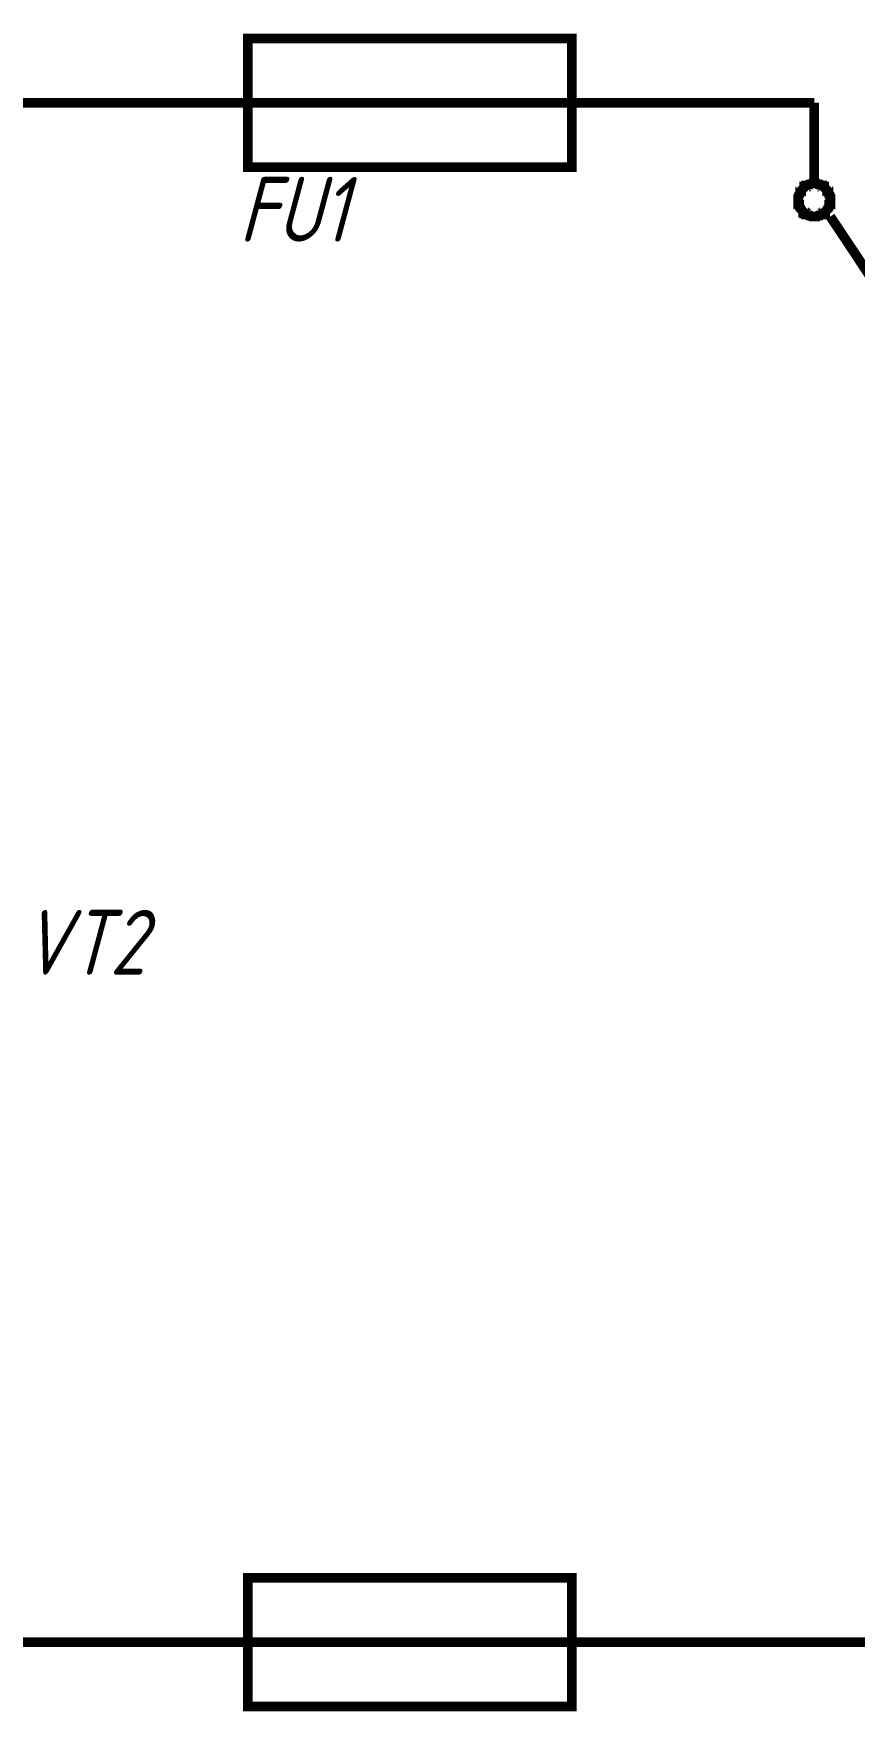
# Model space of a CAD drawing. Extents: x 196 to 1101, y 70 to 664.
# Drawn here: x 890.3 to 915.6, y 394 to 445.8 of the extents above; entities that cross this region are included whole.
import ezdxf

# ---------------------------------------------------------------- set-up
doc = ezdxf.new("R2010")
doc.units = 0
doc.header["$MEASUREMENT"] = 0
doc.layers.add('Sheet', color=255, linetype='CONTINUOUS')
doc.styles.add('GOST type A0', font='', dxfattribs={"oblique": 15, "height": 3.5})
doc.styles.get('GOST type A0').set_extended_font_data('GOST type A')

msp = doc.modelspace()

# ---------------------------------------------------------------- linework, layer by layer
at = {"layer": 'Sheet', "const_width": 0.3}
for points in [[(896.909, 445.657), (906.909, 445.657), (906.909, 441.68), (896.909, 441.68), (896.909, 445.657)], [(896.909, 398.155), (906.909, 398.155), (906.909, 394.179), (896.909, 394.179), (896.909, 398.155)]]:
    msp.add_lwpolyline(points, close=True, dxfattribs=at)
for points in [[(864.424, 436.181), (864.424, 443.669), (886.909, 443.669), (894.394, 443.669)], [(896.909, 443.669), (894.394, 443.669)], [(906.909, 443.669), (896.909, 443.669)], [(906.909, 443.669), (909.394, 443.669)], [(909.394, 443.669), (914.394, 443.669), (914.394, 443.669)], [(914.394, 441.183), (914.394, 443.669)], [(913.897, 440.655), (913.897, 440.686), (913.897, 440.717), (913.897, 440.717), (913.897, 440.748), (913.897, 440.779), (913.928, 440.81), (913.928, 440.841), (913.928, 440.841), (913.959, 440.873), (913.959, 440.904), (913.959, 440.935), (913.99, 440.935), (913.99, 440.966), (914.021, 440.997), (914.021, 440.997), (914.052, 441.028), (914.052, 441.028), (914.083, 441.059), (914.083, 441.09), (914.114, 441.09), (914.145, 441.09), (914.145, 441.121), (914.176, 441.121), (914.207, 441.152), (914.207, 441.152), (914.238, 441.152), (914.269, 441.152), (914.301, 441.183), (914.332, 441.183), (914.332, 441.183), (914.363, 441.183), (914.394, 441.183)], [(914.394, 441.183), (914.363, 441.183), (914.332, 441.183), (914.332, 441.183), (914.301, 441.183), (914.269, 441.152), (914.238, 441.152), (914.207, 441.152), (914.207, 441.152), (914.176, 441.121), (914.145, 441.121), (914.145, 441.09), (914.114, 441.09), (914.083, 441.09), (914.083, 441.059), (914.052, 441.028), (914.052, 441.028), (914.021, 440.997), (914.021, 440.997), (913.99, 440.966), (913.99, 440.935), (913.959, 440.935), (913.959, 440.904), (913.959, 440.873), (913.928, 440.841), (913.928, 440.841), (913.928, 440.81), (913.897, 440.779), (913.897, 440.748), (913.897, 440.717), (913.897, 440.717), (913.897, 440.686), (913.897, 440.655)], [(914.394, 441.183), (914.425, 441.183), (914.456, 441.183), (914.456, 441.183), (914.487, 441.183), (914.518, 441.152), (914.549, 441.152), (914.58, 441.152), (914.58, 441.152), (914.611, 441.121), (914.642, 441.121), (914.642, 441.09), (914.673, 441.09), (914.704, 441.09), (914.704, 441.059), (914.735, 441.028), (914.735, 441.028), (914.766, 440.997), (914.766, 440.997), (914.797, 440.966), (914.797, 440.935), (914.829, 440.935), (914.829, 440.904), (914.829, 440.873), (914.86, 440.841), (914.86, 440.841), (914.86, 440.81), (914.891, 440.779), (914.891, 440.748), (914.891, 440.717), (914.891, 440.717), (914.891, 440.686), (914.891, 440.655)], [(914.891, 440.655), (914.891, 440.686), (914.891, 440.717), (914.891, 440.717), (914.891, 440.748), (914.891, 440.779), (914.86, 440.81), (914.86, 440.841), (914.86, 440.841), (914.829, 440.873), (914.829, 440.904), (914.829, 440.935), (914.797, 440.935), (914.797, 440.966), (914.766, 440.997), (914.766, 440.997), (914.735, 441.028), (914.735, 441.028), (914.704, 441.059), (914.704, 441.09), (914.673, 441.09), (914.642, 441.09), (914.642, 441.121), (914.611, 441.121), (914.58, 441.152), (914.58, 441.152), (914.549, 441.152), (914.518, 441.152), (914.487, 441.183), (914.456, 441.183), (914.456, 441.183), (914.425, 441.183), (914.394, 441.183)], [(914.394, 440.158), (914.363, 440.158), (914.332, 440.158), (914.332, 440.158), (914.301, 440.158), (914.269, 440.189), (914.238, 440.189), (914.207, 440.189), (914.207, 440.189), (914.176, 440.22), (914.145, 440.22), (914.145, 440.251), (914.114, 440.251), (914.083, 440.251), (914.083, 440.282), (914.052, 440.282), (914.052, 440.313), (914.021, 440.344), (914.021, 440.344), (913.99, 440.375), (913.99, 440.375), (913.959, 440.407), (913.959, 440.438), (913.959, 440.438), (913.928, 440.469), (913.928, 440.5), (913.928, 440.531), (913.897, 440.531), (913.897, 440.562), (913.897, 440.593), (913.897, 440.624), (913.897, 440.624), (913.897, 440.655)], [(913.897, 440.655), (913.897, 440.655)], [(913.897, 440.655), (913.897, 440.624), (913.897, 440.624), (913.897, 440.593), (913.897, 440.562), (913.897, 440.531), (913.928, 440.531), (913.928, 440.5), (913.928, 440.469), (913.959, 440.438), (913.959, 440.438), (913.959, 440.407), (913.99, 440.375), (913.99, 440.375), (914.021, 440.344), (914.021, 440.344), (914.052, 440.313), (914.052, 440.282), (914.083, 440.282), (914.083, 440.251), (914.114, 440.251), (914.145, 440.251), (914.145, 440.22), (914.176, 440.22), (914.207, 440.189), (914.207, 440.189), (914.238, 440.189), (914.269, 440.189), (914.301, 440.158), (914.332, 440.158), (914.332, 440.158), (914.363, 440.158), (914.394, 440.158)], [(914.891, 440.655), (914.891, 440.624), (914.891, 440.624), (914.891, 440.593), (914.891, 440.562), (914.891, 440.531), (914.86, 440.531), (914.86, 440.5), (914.86, 440.469), (914.829, 440.438), (914.829, 440.438), (914.829, 440.407), (914.797, 440.375), (914.797, 440.375), (914.766, 440.344), (914.766, 440.344), (914.735, 440.313), (914.735, 440.282), (914.704, 440.282), (914.704, 440.251), (914.673, 440.251), (914.642, 440.251), (914.642, 440.22), (914.611, 440.22), (914.58, 440.189), (914.58, 440.189), (914.549, 440.189), (914.518, 440.189), (914.487, 440.158), (914.456, 440.158), (914.456, 440.158), (914.425, 440.158), (914.394, 440.158)], [(914.394, 440.158), (914.425, 440.158), (914.456, 440.158), (914.456, 440.158), (914.487, 440.158), (914.518, 440.189), (914.549, 440.189), (914.58, 440.189), (914.58, 440.189), (914.611, 440.22), (914.642, 440.22), (914.642, 440.251), (914.673, 440.251), (914.704, 440.251), (914.704, 440.282), (914.735, 440.282), (914.735, 440.313), (914.766, 440.344), (914.766, 440.344), (914.797, 440.375), (914.797, 440.375), (914.829, 440.407), (914.829, 440.438), (914.829, 440.438), (914.86, 440.469), (914.86, 440.5), (914.86, 440.531), (914.891, 440.531), (914.891, 440.562), (914.891, 440.593), (914.891, 440.624), (914.891, 440.624), (914.891, 440.655)], [(914.891, 440.655), (914.891, 440.655), (914.891, 440.655), (914.891, 440.655), (914.891, 440.655), (914.891, 440.655), (914.891, 440.655), (914.891, 440.655), (914.891, 440.655), (914.891, 440.655), (914.891, 440.655), (914.891, 440.655), (914.891, 440.655), (914.891, 440.655), (914.891, 440.655), (914.891, 440.655), (914.891, 440.655), (914.891, 440.655), (914.891, 440.655), (914.891, 440.655), (914.891, 440.655), (914.891, 440.655), (914.891, 440.655), (914.891, 440.655), (914.891, 440.655), (914.891, 440.655), (914.891, 440.655), (914.891, 440.655), (914.891, 440.655), (914.891, 440.655), (914.891, 440.655), (914.891, 440.655), (914.891, 440.655)], [(914.891, 440.655), (914.891, 440.655)], [(916.878, 437.176), (914.891, 440.158)], [(886.909, 408.656), (886.909, 396.167), (894.394, 396.167)], [(909.394, 396.167), (934.394, 396.167), (934.394, 408.656), (946.878, 408.656)], [(896.909, 396.167), (894.394, 396.167)], [(906.909, 396.167), (896.909, 396.167)], [(906.909, 396.167), (909.394, 396.167)]]:
    msp.add_lwpolyline(points, dxfattribs=at)

# ---------------------------------------------------------------- texts
at = {"layer": 'Sheet', "style": 'GOST type A0', "oblique": 15}
for s, p in [('FU1', (896.63, 439.381)), ('VT2', (889.921, 416.765))]:
    msp.add_text(s, height=2, dxfattribs=at).set_placement(p)

doc.saveas('drawing.dxf')
